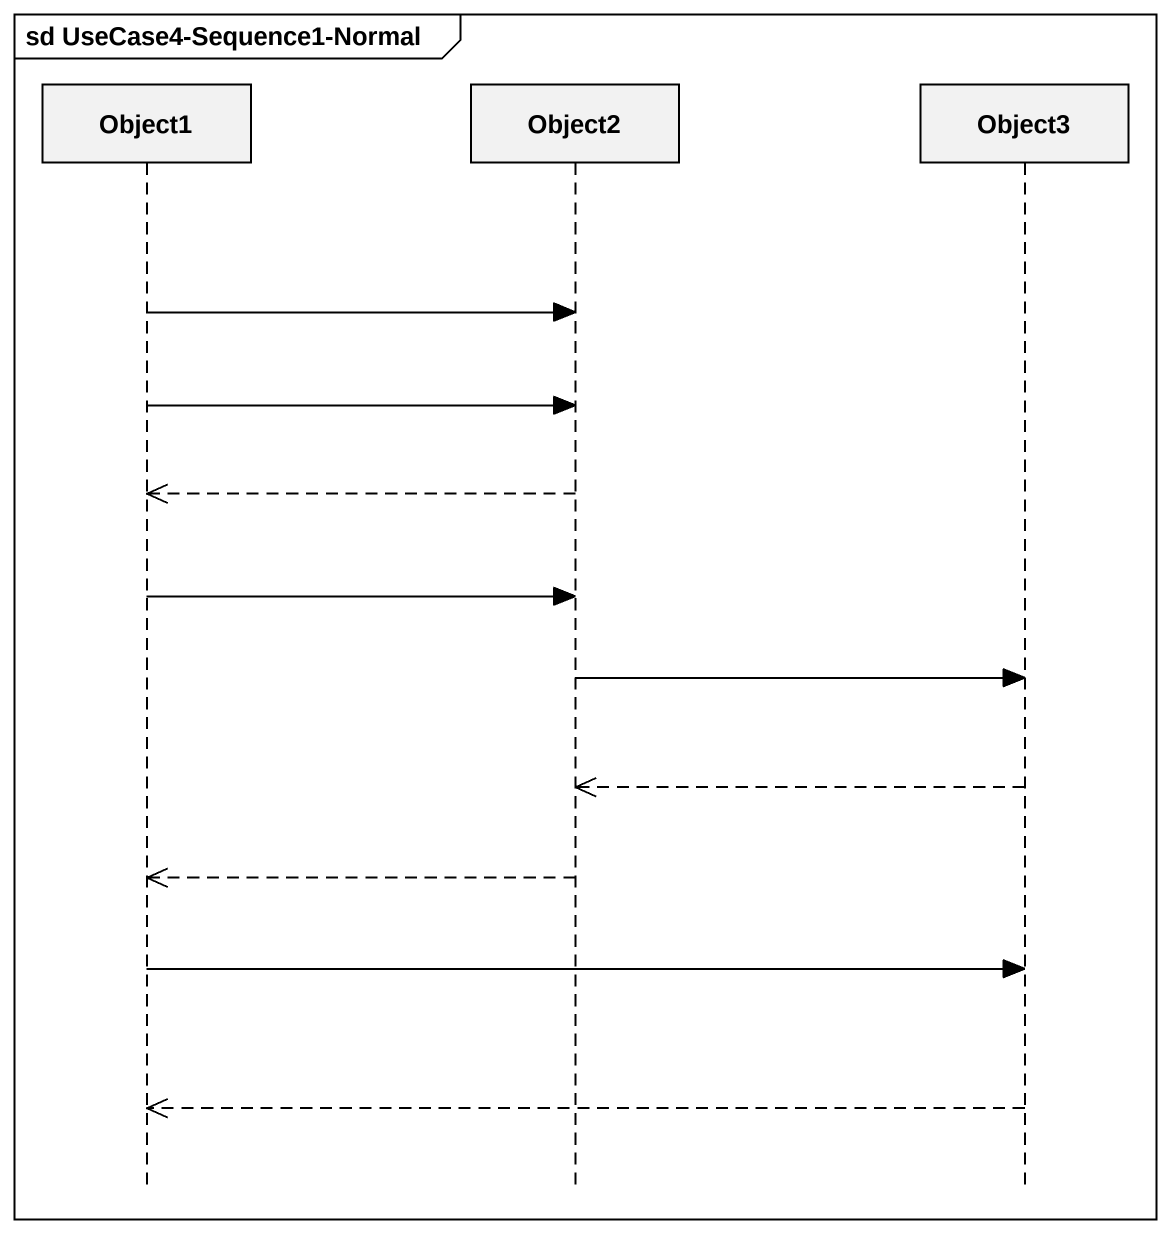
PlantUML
@startuml
mainframe sd UseCase4-Sequence1-Normal
hide footbox
participant Object1
participant Object2
participant Object3

Object1 -> Object2
Object1 -> Object2
Object2 -->> Object1
Object1 -> Object2
Object2 -> Object3
Object3 -->> Object2
Object2 -->> Object1
Object1 -> Object3
Object3 -->> Object1
@enduml
